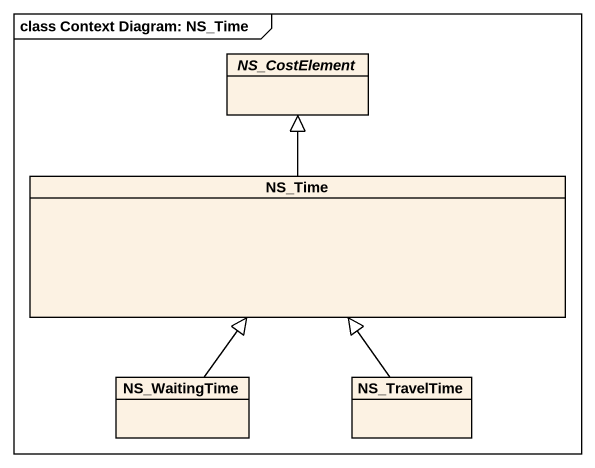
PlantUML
@startuml
mainframe class Context Diagram: NS_Time
hide circle
hide empty members
abstract class NS_CostElement
class NS_Time
class NS_WaitingTime
class NS_TravelTime
NS_Time -up-|> NS_CostElement
NS_WaitingTime -up-|> NS_Time
NS_TravelTime -up-|> NS_Time
@enduml
